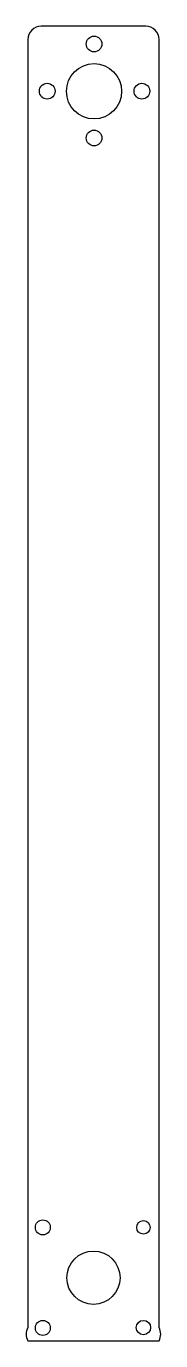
# Model space of a CAD drawing. Header units: millimetres. Extents: x -19 to 2, y 1 to 201.
import ezdxf

# ---------------------------------------------------------------- set-up
doc = ezdxf.new("R2010")
doc.units = ezdxf.units.MM

msp = doc.modelspace()

# ---------------------------------------------------------------- linework, layer by layer
msp.add_lwpolyline([(-18.42, 0.61), (1.58, 0.61, 0.267949), (1.58, 2.61), (1.58, 198.61, 0.414214), (-0.42, 200.61), (-16.42, 200.61, 0.414214), (-18.42, 198.61), (-18.42, 2.61, 0.267949)], format="xyb", close=True)
for centre, radius in [((-8.33, 197.91), 1.2), ((-8.33, 190.72), 4.21), ((-15.48, 190.73), 1.2), ((-1.03, 190.73), 1.2), ((-8.33, 183.61), 1.2), ((-16.15, 17.85), 1.14), ((-0.8, 17.85), 1.03), ((-8.42, 10.19), 4.06), ((-16.15, 2.55), 1.14), ((-0.8, 2.61), 1.09)]:
    msp.add_circle(centre, radius)

doc.saveas('drawing.dxf')
